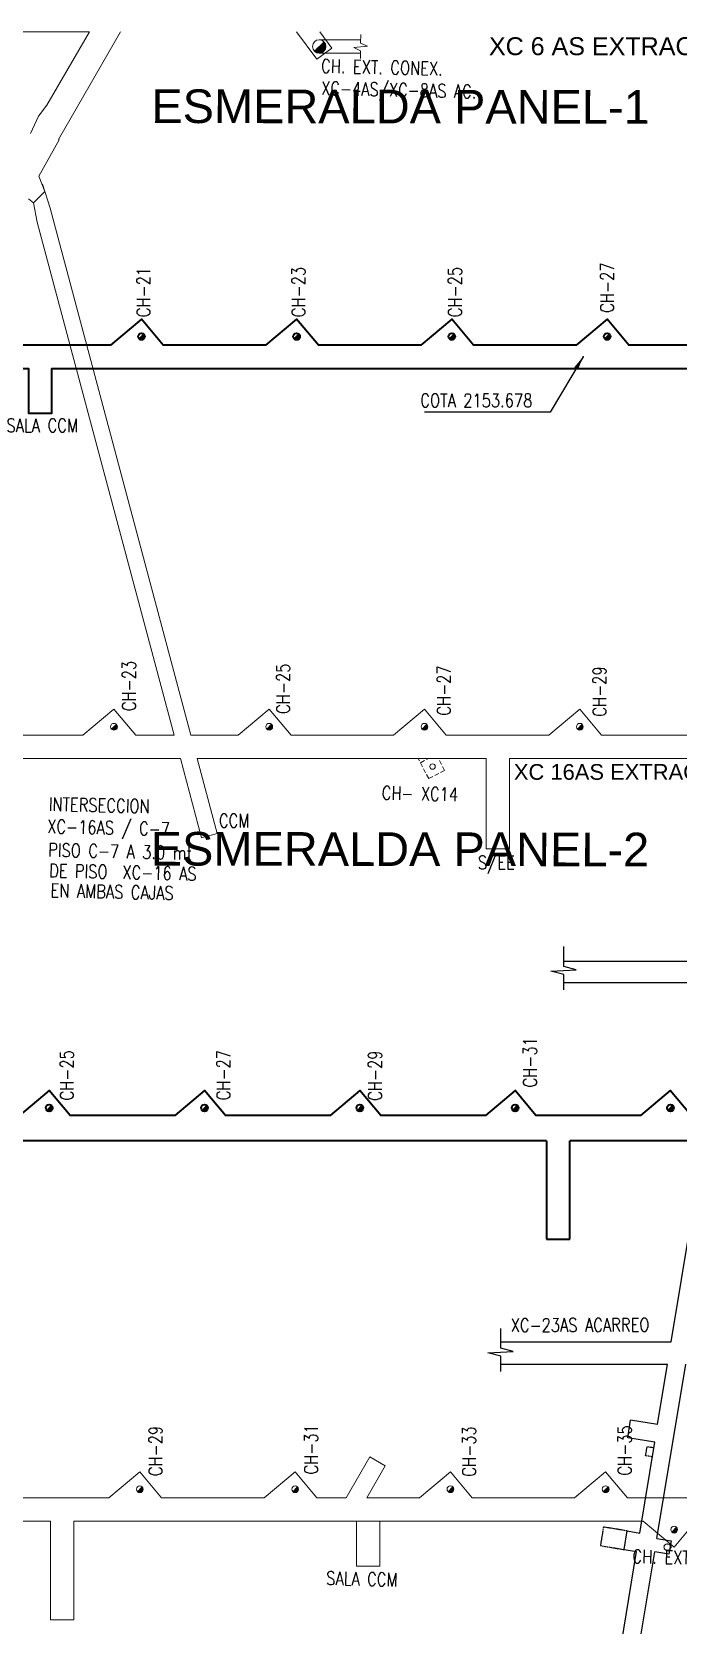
# Model space of a CAD drawing. Header units: millimetres. Extents: x -28 to 1943, y -5245 to 2752.
# Drawn here: x 1131.8 to 1276, y -4538.3 to -4183.1 of the extents above; entities that cross this region are included whole.
import ezdxf

# ---------------------------------------------------------------- set-up
doc = ezdxf.new("R2010")
doc.units = ezdxf.units.MM
for name, pattern in [('CONTINUA', [0]), ('DASHED', [0.75, 0.5, -0.25]), ('HIDDEN', [0.375, 0.25, -0.125])]:
    doc.linetypes.add(name, pattern=pattern)
doc.styles.add('ARIAL', font='arial.ttf')
doc.styles.add('DG-T1-473 TO 560$1$Standard', font='arial.ttf')
doc.styles.add('ROMANS', font='romans.shx', dxfattribs={"width": 0.8})
doc.dimstyles.new('1-75', dxfattribs={"dimscale": 0.075, "dimtxt": 2.5, "dimasz": 3, "dimexe": 1, "dimexo": 2, "dimgap": 1, "dimtad": 1, "dimzin": 1, "dimtxsty": 'ROMANS', "dimcen": 2.5, "dimclrd": 1, "dimclre": 1, "dimclrt": 7, "dimaunit": 1, "dimadec": 3, "dimazin": 0, "dimtfac": 1, "dimtmove": 0, "dimatfit": 3, "dimfxl": 1.25, "dimarcsym": 0})

msp = doc.modelspace()

# ---------------------------------------------------------------- hatches: boundary and pattern name
at = {"lineweight": 9}
for color, points in [(1, [(1197.417, -4186.41, 0.1915522), (1197.007, -4185.379), (1194.826, -4187.44, 0.6784829)]), (1, [(1150.656, -4337.514), (1149.597, -4338.576, 0.6676438), (1150.876, -4338.045, 0.1992968)]), (1, [(1185.297, -4337.514), (1184.238, -4338.576, 0.6676438), (1185.517, -4338.045, 0.1992968)]), (1, [(1219.938, -4337.514), (1218.879, -4338.576, 0.6676438), (1220.158, -4338.045, 0.1992968)]), (1, [(1254.579, -4337.514), (1253.52, -4338.576, 0.6676438), (1254.799, -4338.045, 0.1992968)]), (7, [(1155.373, -4508.579, 0.6655196), (1156.65, -4508.045, 0.2008265), (1156.426, -4507.511)]), (7, [(1190.014, -4508.579, 0.6655196), (1191.291, -4508.045, 0.2008265), (1191.067, -4507.511)]), (3, [(1224.655, -4508.579, 0.6655196), (1225.932, -4508.045, 0.2008265), (1225.708, -4507.511)]), (7, [(1259.296, -4508.579, 0.6655196), (1260.573, -4508.045, 0.2008265), (1260.349, -4507.511)]), (7, [(1274.562, -4517.578, 0.6655196), (1275.839, -4517.044, 0.2008265), (1275.615, -4516.51)])]:
    msp.add_hatch(color=color, dxfattribs=at).paths.add_polyline_path(points)
at = {"lineweight": 35}
for points in [[(1156.795, -4250.543), (1155.736, -4251.606, 0.6676438), (1157.016, -4251.075, 0.1992968)], [(1191.401, -4250.543), (1190.342, -4251.606, 0.6676438), (1191.622, -4251.075, 0.1992968)], [(1226.026, -4250.543), (1224.967, -4251.606, 0.6676438), (1226.247, -4251.075, 0.1992968)], [(1260.667, -4250.543), (1259.608, -4251.606, 0.6676438), (1260.888, -4251.075, 0.1992968)], [(1136.167, -4422.465), (1135.218, -4423.626, 0.6326048), (1136.442, -4423.045, 0.2250362)], [(1170.808, -4422.465), (1169.859, -4423.626, 0.6326048), (1171.083, -4423.045, 0.2250362)], [(1205.449, -4422.465), (1204.5, -4423.626, 0.6326048), (1205.724, -4423.045, 0.2250362)], [(1240.09, -4422.465), (1239.141, -4423.626, 0.6326048), (1240.365, -4423.045, 0.2250362)], [(1274.731, -4422.465), (1273.782, -4423.626, 0.6326048), (1275.006, -4423.045, 0.2250362)]]:
    msp.add_hatch(color=7, dxfattribs=at).paths.add_polyline_path(points)

# ---------------------------------------------------------------- linework, layer by layer
at = {"color": 1, "lineweight": 9}
for p, q in [((1197.007, -4185.379), (1194.826, -4187.44)), ((1195.917, -4184.91), (1205.143, -4184.91)), ((1195.917, -4187.91), (1205.125, -4187.91)), ((1149.597, -4338.576), (1150.656, -4337.514)), ((1184.238, -4338.576), (1185.297, -4337.514)), ((1218.879, -4338.576), (1219.938, -4337.514)), ((1253.52, -4338.576), (1254.579, -4337.514)), ((1155.373, -4508.579), (1156.426, -4507.511)), ((1190.014, -4508.579), (1191.067, -4507.511)), ((1259.296, -4508.579), (1260.349, -4507.511)), ((1274.562, -4517.578), (1275.615, -4516.51))]:
    msp.add_line(p, q, dxfattribs=at)
at = {"color": 8, "lineweight": 9}
for p, q in [((1134.158, -4217.128), (1135.914, -4222.449)), ((1132.136, -4221.291), (1133.021, -4225.57, -50)), ((1135.914, -4222.449, -50), (1167.305, -4339.946, -50)), ((1163.578, -4339.946, -50), (1133.021, -4225.57, -50))]:
    msp.add_line(p, q, dxfattribs=at)
at = {"color": 5, "lineweight": 35}
for p, q in [((1155.736, -4251.606), (1156.795, -4250.543)), ((1190.342, -4251.606), (1191.401, -4250.543)), ((1224.967, -4251.606), (1226.026, -4250.543)), ((1259.608, -4251.606), (1260.667, -4250.543)), ((1135.218, -4423.626), (1136.167, -4422.465)), ((1169.859, -4423.626), (1170.808, -4422.465)), ((1204.5, -4423.626), (1205.449, -4422.465)), ((1239.141, -4423.626), (1240.09, -4422.465)), ((1273.782, -4423.626), (1274.731, -4422.465)), ((1246.632, -4430.395), (1246.632, -4452.295)), ((1251.832, -4452.295), (1251.832, -4430.395)), ((1246.632, -4452.295), (1251.832, -4452.295))]:
    msp.add_line(p, q, dxfattribs=at)
at = {"color": 5}
msp.add_line((1131.072, -4268.168), (1136.272, -4268.168), dxfattribs=at)
at = {"color": 3, "linetype": 'DASHED', "lineweight": 9, "ltscale": 2}
for p, q in [((1220.346, -4349.624), (1218.009, -4345.146)), ((1218.495, -4346.077), (1220.281, -4345.146)), ((1223.892, -4347.773), (1222.521, -4345.146)), ((1220.346, -4349.624), (1223.892, -4347.773))]:
    msp.add_line(p, q, dxfattribs=at)
at = {"color": 8, "lineweight": 25}
for p, q in [((1250.506, -4390.292), (1288.447, -4390.292)), ((1250.506, -4395.092), (1287.655, -4395.092)), ((1274.442, -4475.191), (1287.655, -4395.092)), ((1236.467, -4475.16), (1274.442, -4475.191)), ((1236.467, -4480.16), (1273.617, -4480.191)), ((1271.262, -4519.037), (1277.671, -4480.191)), ((1271.403, -4493.608), (1273.617, -4480.191)), ((1264.734, -4496.561), (1265.385, -4492.615)), ((1271.403, -4493.608), (1265.385, -4492.615)), ((1270.752, -4497.554), (1264.734, -4496.561)), ((1267.413, -4517.794), (1270.752, -4497.554)), ((1263.967, -4521.482), (1264.65, -4517.338)), ((1264.65, -4517.338), (1267.413, -4517.794)), ((1263.967, -4521.482), (1266.73, -4521.938)), ((1271.262, -4519.037), (1274.405, -4519.556)), ((1274.405, -4519.556), (1273.917, -4522.516)), ((1261.55, -4553.336), (1266.73, -4521.938)), ((1267.167, -4543.863), (1270.774, -4521.997)), ((1273.917, -4522.516), (1270.774, -4521.997))]:
    msp.add_line(p, q, dxfattribs=at)
at = {"color": 3, "linetype": 'HIDDEN'}
for p, q in [((1268.737, -4500.558), (1269.062, -4498.585)), ((1270.542, -4498.829), (1269.062, -4498.585)), ((1270.214, -4500.82), (1268.734, -4500.575)), ((1259.323, -4516.459), (1258.639, -4520.603)), ((1264.65, -4517.338), (1259.323, -4516.459)), ((1258.639, -4520.603), (1263.967, -4521.482))]:
    msp.add_line(p, q, dxfattribs=at)
at = {"color": 3, "lineweight": 9}
msp.add_line((1224.655, -4508.579), (1225.708, -4507.511), dxfattribs=at)
at = {"color": 3, "linetype": 'CONTINUA', "lineweight": 9}
for p, q in [((1204.199, -4515.145), (1204.199, -4525.186)), ((1209.399, -4515.145), (1209.399, -4525.186)), ((1204.199, -4525.186), (1209.399, -4525.186))]:
    msp.add_line(p, q, dxfattribs=at)
at = {"color": 1, "lineweight": 9}
for points in [[(1131.474, -4205.816), (1133.264, -4201.935), (1135.169, -4199.451), (1144.641, -4183.147), (1007.344, -4183.147)], [(1151.569, -4183.146), (1137.717, -4207.138), (1137.902, -4207.245), (1133.335, -4215.303), (1134.696, -4218.758), (1132.136, -4221.291), (1131.024, -4220.337)], [(1196.08, -4183.146), (1198.756, -4186.772), (1195.377, -4189.266), (1190.86, -4183.146)], [(1205.107, -4189.062), (1205.128, -4187.382), (1203.616, -4186.614), (1206.667, -4186.37), (1205.139, -4185.629), (1205.165, -4183.717)], [(1120.343, -4339.946), (1143.194, -4339.946), (1150.113, -4334.14), (1154.984, -4339.946), (1163.578, -4339.946)], [(1167.305, -4339.946), (1177.835, -4339.946), (1184.754, -4334.14), (1189.625, -4339.946), (1212.476, -4339.946), (1219.395, -4334.14), (1224.266, -4339.946), (1247.117, -4339.946), (1254.036, -4334.14), (1258.907, -4339.946), (1281.758, -4339.946)], [(1058.039, -4345.146), (1164.968, -4345.146), (1169.683, -4362.794), (1173.161, -4361.865), (1168.694, -4345.146), (1233.127, -4345.146), (1233.127, -4365.245), (1238.327, -4365.245), (1238.327, -4345.146), (1298.883, -4345.146)], [(1287.533, -4509.945), (1264.68, -4509.945), (1259.809, -4504.14), (1252.892, -4509.945), (1230.039, -4509.945), (1225.168, -4504.14), (1218.251, -4509.945), (1206.516, -4509.945), (1210.632, -4502.824), (1207.169, -4500.822), (1201.896, -4509.945), (1195.398, -4509.945), (1190.527, -4504.14), (1183.61, -4509.945), (1160.757, -4509.945), (1155.886, -4504.14), (1148.969, -4509.945), (1126.116, -4509.945)]]:
    msp.add_lwpolyline(points, dxfattribs=at)
at = {"color": 5, "lineweight": 35}
for points in [[(1287.855, -4252.968), (1264.99, -4252.968), (1260.124, -4247.169), (1253.214, -4252.968), (1230.349, -4252.968), (1225.483, -4247.169), (1218.573, -4252.968), (1195.724, -4252.968), (1190.858, -4247.169), (1183.948, -4252.968), (1161.118, -4252.968), (1156.252, -4247.169), (1149.342, -4252.968), (1126.425, -4252.968)], [(1006.164, -4258.168), (1131.072, -4258.168), (1131.072, -4268.168), (1136.272, -4268.168), (1136.272, -4258.168), (1410.73, -4258.168), (1412.73, -4260.168)], [(1278.904, -4424.695), (1274.243, -4419.14), (1267.623, -4424.695), (1244.263, -4424.695), (1239.602, -4419.14), (1232.982, -4424.695), (1209.622, -4424.695), (1204.961, -4419.14), (1198.341, -4424.695), (1174.981, -4424.695), (1170.32, -4419.14), (1163.7, -4424.695), (1140.34, -4424.695), (1135.679, -4419.14), (1129.059, -4424.695)], [(1246.632, -4430.395), (937.756, -4430.395), (937.768, -4445.956), (937.779, -4459.481), (943.808, -4466.379), (937.789, -4471.639), (937.809, -4497.028), (943.808, -4503.93), (937.865, -4509.124), (937.828, -4520.072), (937.713, -4520.072), (937.903, -4524.586), (937.733, -4527.732), (937.873, -4530.321), (937.802, -4532.241), (937.909, -4534.335), (937.839, -4534.335), (937.844, -4540.333)], [(1319.457, -4430.145), (1298.964, -4430.145), (1298.964, -4430.395), (1251.832, -4430.395)]]:
    msp.add_lwpolyline(points, dxfattribs=at)
at = {"color": 252, "linetype": 'CONTINUA'}
for points in [[(1250.506, -4396.699), (1250.506, -4393.279), (1247.582, -4392.529), (1253.243, -4392.251), (1250.506, -4391.525), (1250.506, -4387.07)], [(1236.467, -4481.797), (1236.467, -4478.378), (1233.544, -4477.627), (1239.205, -4477.349), (1236.467, -4476.624), (1236.467, -4472.169)]]:
    msp.add_lwpolyline(points, dxfattribs=at)
at = {"color": 1, "lineweight": 9}
msp.add_lwpolyline([(943.541, -4544.463), (958.281, -4519.028, -0.1833313), (968.674, -4515.145), (1135.979, -4515.145), (1135.979, -4537.168), (1141.179, -4537.168), (1141.179, -4515.145), (1268.158, -4515.145), (1275.076, -4520.949), (1279.946, -4515.145), (1391.45, -4515.145)], format="xyb", dxfattribs=at)
at = {"color": 7, "lineweight": 9}
for centre, radius in [((1195.917, -4186.41), 1.5), ((1150.126, -4338.045), 0.75), ((1184.767, -4338.045), 0.75), ((1219.408, -4338.045), 0.75), ((1254.049, -4338.045), 0.75), ((1155.9, -4508.045), 0.75), ((1190.541, -4508.045), 0.75), ((1259.823, -4508.045), 0.75), ((1275.089, -4517.044), 0.75)]:
    msp.add_circle(centre, radius, dxfattribs=at)
at = {"color": 5, "lineweight": 35}
for centre in [(1156.266, -4251.075), (1190.872, -4251.075), (1225.497, -4251.075), (1260.138, -4251.075), (1135.692, -4423.045), (1170.333, -4423.045), (1204.974, -4423.045), (1239.615, -4423.045), (1274.256, -4423.045)]:
    msp.add_circle(centre, 0.75, dxfattribs=at)
at = {"color": 3, "lineweight": 9}
for centre, radius in [((1221.194, -4346.925), 0.613), ((1225.182, -4508.045), 0.75)]:
    msp.add_circle(centre, radius, dxfattribs=at)
at = {"color": 3, "linetype": 'HIDDEN'}
msp.add_circle((1273.599, -4520.943), 0.75, dxfattribs=at)
at = {"color": 5, "linetype": 'Continuous'}
msp.add_point((1254.792, -4255.605), dxfattribs=at)

# ---------------------------------------------------------------- texts
at = {"color": 7, "lineweight": 9, "style": 'DG-T1-473 TO 560$1$Standard'}
for s, height, p in [('XC 6 AS EXTRACCION', 4, (1233.78, -4188.341)), ('XC 16AS EXTRACCION', 3.5, (1239.341, -4349.877))]:
    msp.add_text(s, height=height, dxfattribs=at).set_placement(p)
at = {"color": 7, "lineweight": 9, "style": 'ROMANS', "width": 0.8}
for s, rotation, p in [('CH. EXT. CONEX.', 358.69213, (1196.309, -4192.24)), ('XC-4AS/XC-8AS AC.', 358.69213, (1196.309, -4197.184)), ('CH-23', 90, (1154.967, -4334.573)), ('CH-25', 90, (1189.384, -4335.187)), ('CH-27', 90, (1225.228, -4335.579)), ('CH-29', 90, (1259.951, -4335.803)), ('INTERSECCION', 358.69213, (1135.533, -4356.79)), ('CH- XC14', 358.66617, (1209.807, -4354.274)), ('XC-16AS / C-7', 358.69213, (1135.208, -4361.76)), ('PISO C-7 A 3.0 mt', 358.69213, (1135.416, -4366.991)), ('DE PISO  XC-16 AS', 358.69213, (1135.615, -4371.595)), ('EN AMBAS CAJAS', 358.69213, (1135.944, -4376.027)), ('CH-29', 90, (1160.881, -4505.12)), ('CH-31', 90, (1195.592, -4504.75)), ('CH-33', 90, (1230.843, -4505.232)), ('CH-35', 90, (1265.564, -4504.988)), ('CH. EXT. AL ACARREO.', 358.66617, (1265.782, -4524.492)), ('SALA CCM', 358.66617, (1197.429, -4529.348))]:
    msp.add_text(s, height=3, rotation=rotation, dxfattribs=at).set_placement(p)
at = {"color": 1, "style": 'ARIAL'}
for s, p in [('ESMERALDA PANEL-1', (1158.453, -4203.457)), ('ESMERALDA PANEL-2', (1158.318, -4368.991))]:
    msp.add_text(s, height=7.5, rotation=359.9022, dxfattribs=at).set_placement(p)
at = {"color": 7, "style": 'ROMANS', "width": 0.8}
for s, p in [('CH-21', (1158.201, -4246.752)), ('CH-23', (1192.807, -4246.752)), ('CH-25', (1227.707, -4246.752)), ('CH-27', (1261.634, -4245.762)), ('CH-25', (1141.107, -4421.364)), ('CH-27', (1176.038, -4421.319)), ('CH-29', (1209.866, -4421.45)), ('CH-31', (1244.431, -4418.464))]:
    msp.add_text(s, height=3, rotation=90, dxfattribs=at).set_placement(p)
at = {"color": 7, "linetype": 'Continuous', "style": 'ROMANS', "width": 0.8}
msp.add_text('COTA 2153.678', height=3, dxfattribs=at).set_placement((1218.474, -4266.804))
at = {"color": 7, "style": 'ROMANS', "width": 0.8}
msp.add_text('SALA CCM', height=3, dxfattribs=at).set_placement((1126.139, -4272.377))
at = {"color": 7, "lineweight": 9, "style": 'ROMANS', "width": 0.8}
for s, p in [('CCM', (1173.518, -4360.498)), ('S/EE', (1231.301, -4369.818))]:
    msp.add_text(s, height=3, dxfattribs=at).set_placement(p)
at = {"color": 8, "style": 'ROMANS', "width": 0.8}
msp.add_text('XC-23AS ACARREO', height=3, rotation=0.16421, dxfattribs=at).set_placement((1238.626, -4472.966))

# ---------------------------------------------------------------- leaders
at = {"color": 7, "linetype": 'Continuous'}
msp.add_leader([(1254.776, -4255.575), (1247.468, -4267.951), (1219.402, -4267.951)], dimstyle='1-75', override={"dimasz": 40, "dimtad": 0}, dxfattribs=at)

doc.saveas('drawing.dxf')
